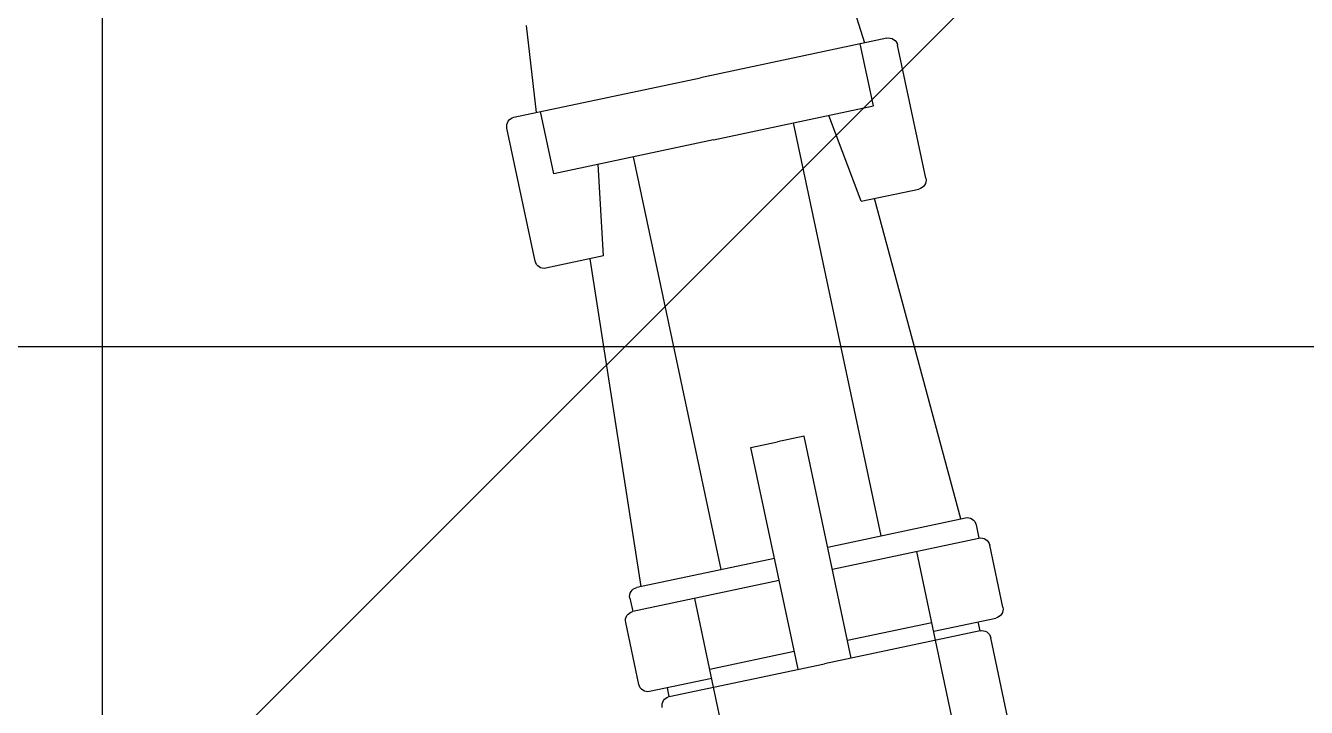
# Model space of a CAD drawing. Extents: x -668440 to 1010955, y -1678500 to 210463.
# Drawn here: x -560027 to -557205, y -735314 to -733812 of the extents above; entities that cross this region are included whole.
import ezdxf

# ---------------------------------------------------------------- set-up
doc = ezdxf.new("R2010")
doc.units = 0
doc.header["$MEASUREMENT"] = 0
doc.layers.get('0').update_dxf_attribs({"color": 3, "linetype": 'CONTINUOUS'})
doc.layers.get('Defpoints').update_dxf_attribs({"color": 251, "linetype": 'CONTINUOUS'})
doc.layers.add('注記', color=3, linetype='CONTINUOUS')
doc.layers.add('詳細', color=7, linetype='CONTINUOUS')

# ---------------------------------------------------------------- blocks, each defined once
blk = doc.blocks.new('tc02')
at = {"layer": '注記', "color": 4, "linetype": 'Continuous'}
for p, q in [((-18565.46, 32787.62), (-18565.46, 32677.62)), ((-18627.46, 32765.62), (-18627.46, 32675.62)), ((-18577.46, 32765.62), (-18577.46, 32675.62)), ((-18627.46, 32673.62), (-18641.46, 32673.62)), ((-18637.46, 32675.62), (-18602.46, 32675.62)), ((-18637.46, 32675.62), (-18637.46, 32673.62)), ((-18627.46, 32675.62), (-18627.46, 32655.62)), ((-18608.46, 32675.62), (-18608.46, 32625.62)), ((-18567.46, 32675.62), (-18602.46, 32675.62)), ((-18596.46, 32675.62), (-18596.46, 32625.62)), ((-18577.46, 32675.62), (-18577.46, 32655.62)), ((-18577.46, 32673.62), (-18563.46, 32673.62)), ((-18567.46, 32675.62), (-18567.46, 32673.62)), ((-18643.46, 32671.62), (-18643.46, 32657.62)), ((-18608.46, 32671.62), (-18627.46, 32671.62)), ((-18596.46, 32671.62), (-18577.46, 32671.62)), ((-18561.46, 32671.62), (-18561.46, 32657.62)), ((-18608.46, 32655.62), (-18641.46, 32655.62)), ((-18641.46, 32652.62), (-18641.46, 32655.62)), ((-18596.46, 32655.62), (-18563.46, 32655.62)), ((-18563.46, 32652.62), (-18563.46, 32655.62)), ((-18608.46, 32650.62), (-18639.46, 32650.62)), ((-18638.46, 32650.62), (-18634.46, 32577.62)), ((-18620.46, 32650.62), (-18620.46, 32557.62)), ((-18596.46, 32650.62), (-18565.46, 32650.62)), ((-18584.46, 32650.62), (-18584.46, 32557.62)), ((-18566.46, 32650.62), (-18570.46, 32577.62)), ((-18608.46, 32625.62), (-18602.46, 32625.62)), ((-18596.46, 32625.62), (-18602.46, 32625.62)), ((-18631.46, 32577.62), (-18644.46, 32577.62)), ((-18631.46, 32577.62), (-18628.46, 32557.62)), ((-18573.46, 32577.62), (-18576.46, 32557.62)), ((-18573.46, 32577.62), (-18560.46, 32577.62)), ((-18646.46, 32575.62), (-18646.46, 32545.62)), ((-18558.46, 32575.62), (-18558.46, 32545.62)), ((-18602.46, 32557.62), (-18638.46, 32557.62)), ((-18638.46, 32557.62), (-18638.46, 32543.62)), ((-18602.46, 32557.62), (-18566.46, 32557.62)), ((-18566.46, 32557.62), (-18566.46, 32543.62)), ((-18644.46, 32543.62), (-18602.46, 32543.62)), ((-18637.63, 32524.43), (-18639.46, 32543.62)), ((-18560.46, 32543.62), (-18602.46, 32543.62)), ((-18567.29, 32524.43), (-18565.46, 32543.62))]:
    blk.add_line(p, q, dxfattribs=at)
for centre, start, end in [((-18637.46, 32677.62), 180, 270), ((-18567.46, 32677.62), 270, 0), ((-18641.46, 32671.62), 90, 180), ((-18563.46, 32671.62), 0, 90), ((-18641.46, 32657.62), 180, 270), ((-18563.46, 32657.62), 270, 0), ((-18639.46, 32652.62), 180, 270), ((-18565.46, 32652.62), 270, 0), ((-18644.46, 32575.62), 90, 180), ((-18560.46, 32575.62), 0, 90), ((-18644.46, 32545.62), 180, 270), ((-18560.46, 32545.62), 270, 0)]:
    blk.add_arc(centre, 2, start, end, dxfattribs=at)
blk = doc.blocks.new('剛接合部C1Y')
at = {"layer": 'Defpoints'}
for p, q in [((-221884.62063, -377020.73644), (-223684.62063, -378820.73644)), ((-219904.62063, -378076.73644), (-225684.62063, -378076.73644))]:
    blk.add_line(p, q, dxfattribs=at)
at = {"layer": '詳細'}
blk.add_line((-223055.62063, -378820.73644), (-223055.62063, -377626.73644), dxfattribs=at)
at = {"xscale": -1, "rotation": 191.9761324442034}
blk.add_blockref('tc02', (-211479.27873, -342322.04064, 500), dxfattribs=at)

msp = doc.modelspace()

# ---------------------------------------------------------------- block references
at = {"xscale": 10, "yscale": 10, "zscale": 10}
msp.add_blockref('剛接合部C1Y', (1670698.6842, 3046247.35843, 5600), dxfattribs=at)

doc.saveas('drawing.dxf')
